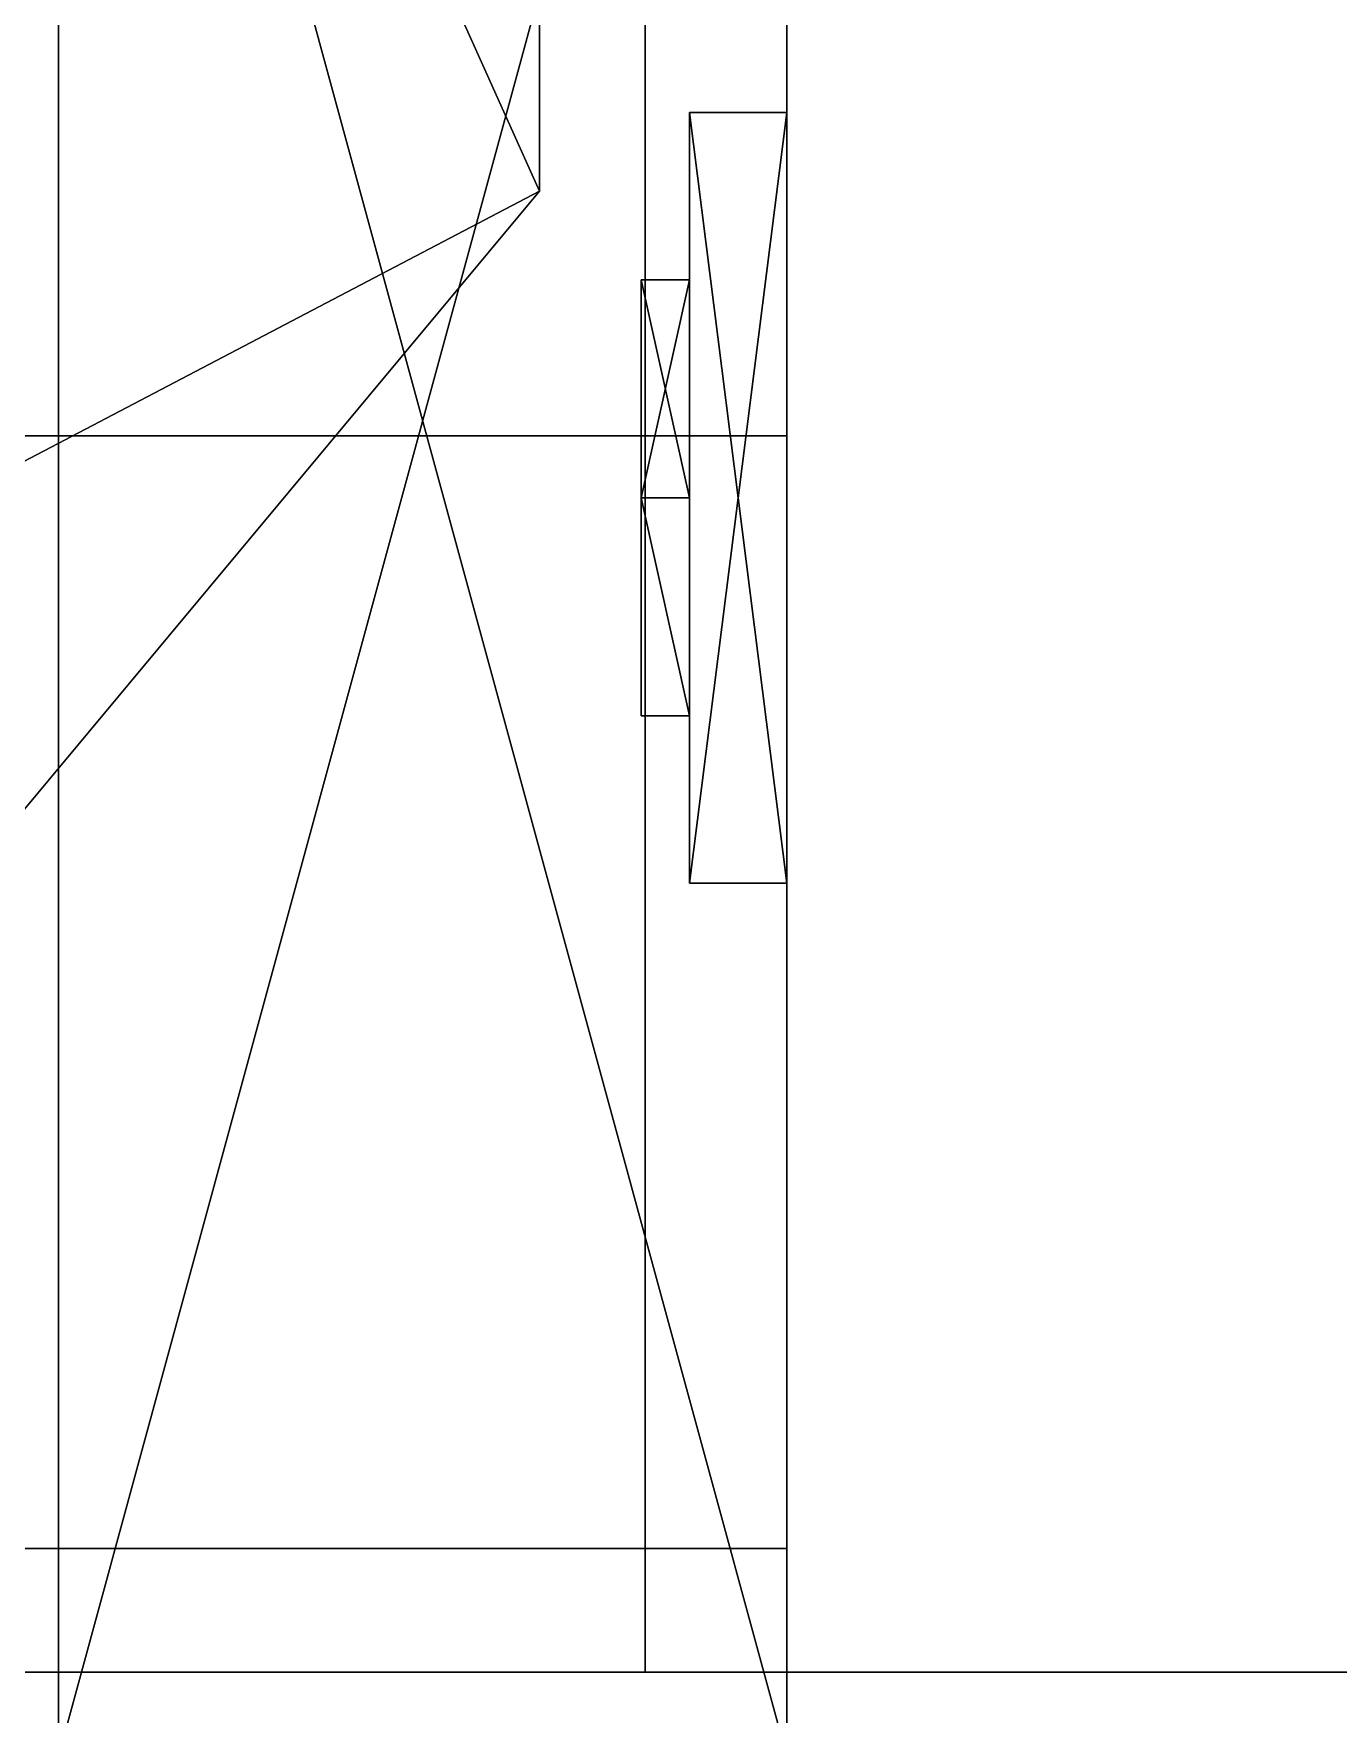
# Model space of a CAD drawing. Extents: x -469 to 3226, y 1395 to 4288.
# Drawn here: x 2058.28 to 2079.39, y 3575.34 to 3602.53 of the extents above; entities that cross this region are included whole.
import ezdxf

# ---------------------------------------------------------------- set-up
doc = ezdxf.new("R2010")
doc.units = 0
for name, color, linetype in [('LAYER0', 7, 'CONTINUOUS'), ('LAYER1', 7, 'CONTINUOUS'), ('LAYER157', 9, 'CONTINUOUS'), ('LAYER161', 7, 'CONTINUOUS'), ('LAYER168', 7, 'CONTINUOUS'), ('LAYER169', 7, 'CONTINUOUS'), ('LAYER172', 7, 'CONTINUOUS'), ('LAYER173', 9, 'CONTINUOUS'), ('LAYER288', 253, 'CONTINUOUS'), ('LAYER289', 253, 'CONTINUOUS'), ('LAYER291', 253, 'CONTINUOUS'), ('LAYER292', 253, 'CONTINUOUS'), ('LAYER294', 253, 'CONTINUOUS'), ('LAYER295', 253, 'CONTINUOUS'), ('LAYER297', 253, 'CONTINUOUS'), ('LAYER298', 253, 'CONTINUOUS'), ('LAYER300', 253, 'CONTINUOUS'), ('LAYER301', 253, 'CONTINUOUS'), ('LAYER339', 9, 'CONTINUOUS'), ('LAYER340', 9, 'CONTINUOUS')]:
    doc.layers.add(name, color=color, linetype=linetype)

msp = doc.modelspace()

# ---------------------------------------------------------------- linework, layer by layer
at = {"layer": 'LAYER0', "invisible_edges": 1}
for points in [[(3116.174, 4288.024, -5), (-468.8259, 1395.024, -5), (-468.8259, 4288.024, -5), (3116.174, 4288.024, -5)], [(-468.8259, 1395.024, -5), (3116.174, 4288.024, -5), (3116.174, 1395.024, -5), (-468.8259, 1395.024, -5)], [(3116.174, 1395.024), (-468.8259, 4288.024), (-468.8259, 1395.024), (3116.174, 1395.024)], [(-468.8259, 4288.024), (3116.174, 1395.024), (3116.174, 4288.024), (-468.8259, 4288.024)]]:
    msp.add_3dface(points, dxfattribs=at)
at = {"layer": 'LAYER157', "invisible_edges": 1}
for points in [[(2070.466, 4138.024), (2070.466, 3558.024, 2380), (2070.466, 4138.024, 2380), (2070.466, 4138.024)], [(2070.466, 3558.024, 2380), (2070.466, 4138.024), (2070.466, 3558.024), (2070.466, 3558.024, 2380)], [(2070.466, 4138.024), (2088.466, 3558.024), (2070.466, 3558.024), (2070.466, 4138.024)], [(2088.466, 3558.024), (2070.466, 4138.024), (2088.466, 4138.024), (2088.466, 3558.024)], [(2088.466, 4138.024, 2380), (2070.466, 3558.024, 2380), (2088.466, 3558.024, 2380), (2088.466, 4138.024, 2380)], [(2070.466, 3558.024, 2380), (2088.466, 4138.024, 2380), (2070.466, 4138.024, 2380), (2070.466, 3558.024, 2380)]]:
    msp.add_3dface(points, dxfattribs=at)
at = {"layer": 'LAYER161', "invisible_edges": 1}
for points in [[(1284.466, 4138.024, 2379), (2070.466, 3558.024, 2379), (2070.466, 4138.024, 2379), (1284.466, 4138.024, 2379)], [(2070.466, 3558.024, 2379), (1284.466, 4138.024, 2379), (1284.466, 3558.024, 2379), (2070.466, 3558.024, 2379)], [(1284.466, 3558.024, 2361), (2070.466, 4138.024, 2361), (2070.466, 3558.024, 2361), (1284.466, 3558.024, 2361)], [(2070.466, 4138.024, 2361), (1284.466, 3558.024, 2361), (1284.466, 4138.024, 2361), (2070.466, 4138.024, 2361)], [(2070.466, 4138.024, 2361), (2070.466, 3558.024, 2379), (2070.466, 3558.024, 2361), (2070.466, 4138.024, 2361)], [(2070.466, 3558.024, 2379), (2070.466, 4138.024, 2361), (2070.466, 4138.024, 2379), (2070.466, 3558.024, 2379)]]:
    msp.add_3dface(points, dxfattribs=at)
at = {"layer": 'LAYER168', "invisible_edges": 1}
for points in [[(1284.466, 4113.424, 2056), (2070.466, 3558.024, 2056), (2070.466, 4113.424, 2056), (1284.466, 4113.424, 2056)], [(2070.466, 3558.024, 2056), (1284.466, 4113.424, 2056), (1284.466, 3558.024, 2056), (2070.466, 3558.024, 2056)], [(1284.466, 3558.024, 2038), (2070.466, 4113.424, 2038), (2070.466, 3558.024, 2038), (1284.466, 3558.024, 2038)], [(2070.466, 4113.424, 2038), (1284.466, 3558.024, 2038), (1284.466, 4113.424, 2038), (2070.466, 4113.424, 2038)], [(2070.466, 4113.424, 2038), (2070.466, 3558.024, 2056), (2070.466, 3558.024, 2038), (2070.466, 4113.424, 2038)], [(2070.466, 3558.024, 2056), (2070.466, 4113.424, 2038), (2070.466, 4113.424, 2056), (2070.466, 3558.024, 2056)]]:
    msp.add_3dface(points, dxfattribs=at)
at = {"layer": 'LAYER169', "invisible_edges": 1}
for points in [[(1284.466, 4113.424, 916), (2070.466, 3558.024, 916), (2070.466, 4113.424, 916), (1284.466, 4113.424, 916)], [(2070.466, 3558.024, 916), (1284.466, 4113.424, 916), (1284.466, 3558.024, 916), (2070.466, 3558.024, 916)], [(1284.466, 3558.024, 898), (2070.466, 4113.424, 898), (2070.466, 3558.024, 898), (1284.466, 3558.024, 898)], [(2070.466, 4113.424, 898), (1284.466, 3558.024, 898), (1284.466, 4113.424, 898), (2070.466, 4113.424, 898)], [(2070.466, 4113.424, 898), (2070.466, 3558.024, 916), (2070.466, 3558.024, 898), (2070.466, 4113.424, 898)], [(2070.466, 3558.024, 916), (2070.466, 4113.424, 898), (2070.466, 4113.424, 916), (2070.466, 3558.024, 916)]]:
    msp.add_3dface(points, dxfattribs=at)
at = {"layer": 'LAYER172', "invisible_edges": 1}
for points in [[(2070.466, 4138.024, 80), (1284.466, 3558.024, 80), (1284.466, 4138.024, 80), (2070.466, 4138.024, 80)], [(1284.466, 3558.024, 80), (2070.466, 4138.024, 80), (2070.466, 3558.024, 80), (1284.466, 3558.024, 80)], [(2070.466, 3558.024, 98), (1284.466, 4138.024, 98), (1284.466, 3558.024, 98), (2070.466, 3558.024, 98)], [(1284.466, 4138.024, 98), (2070.466, 3558.024, 98), (2070.466, 4138.024, 98), (1284.466, 4138.024, 98)], [(2070.466, 4138.024, 80), (2070.466, 3558.024, 98), (2070.466, 3558.024, 80), (2070.466, 4138.024, 80)], [(2070.466, 3558.024, 98), (2070.466, 4138.024, 80), (2070.466, 4138.024, 98), (2070.466, 3558.024, 98)]]:
    msp.add_3dface(points, dxfattribs=at)
at = {"layer": 'LAYER173', "invisible_edges": 1}
for points in [[(2070.466, 3596.024, 80), (1284.466, 3596.024), (1284.466, 3596.024, 80), (2070.466, 3596.024, 80)], [(1284.466, 3596.024), (2070.466, 3596.024, 80), (2070.466, 3596.024), (1284.466, 3596.024)], [(2070.466, 3578.024), (1284.466, 3596.024), (2070.466, 3596.024), (2070.466, 3578.024)], [(1284.466, 3596.024), (2070.466, 3578.024), (1284.466, 3578.024), (1284.466, 3596.024)], [(1284.466, 3578.024, 80), (2070.466, 3596.024, 80), (1284.466, 3596.024, 80), (1284.466, 3578.024, 80)], [(2070.466, 3596.024, 80), (1284.466, 3578.024, 80), (2070.466, 3578.024, 80), (2070.466, 3596.024, 80)], [(2070.466, 3596.024, 80), (2070.466, 3578.024), (2070.466, 3596.024), (2070.466, 3596.024, 80)], [(2070.466, 3578.024), (2070.466, 3596.024, 80), (2070.466, 3578.024, 80), (2070.466, 3578.024)], [(2070.466, 3578.024), (1284.466, 3578.024, 80), (1284.466, 3578.024), (2070.466, 3578.024)], [(1284.466, 3578.024, 80), (2070.466, 3578.024), (2070.466, 3578.024, 80), (1284.466, 3578.024, 80)]]:
    msp.add_3dface(points, dxfattribs=at)
at = {"layer": 'LAYER288'}
for points in [[(2066.466, 3647.982, 191.8), (2045.541, 3646.518, 191.8), (2045.541, 3589.013, 191.8), (2066.466, 3647.982, 191.8)], [(2066.466, 3647.982, 191.8), (2045.541, 3589.013, 191.8), (2066.466, 3599.984, 191.8), (2066.466, 3647.982, 191.8)], [(2045.541, 3646.518, 174.2), (2066.466, 3647.982, 174.2), (2066.466, 3599.984, 174.2), (2045.541, 3646.518, 174.2)], [(2066.466, 3647.982, 174.2), (2066.466, 3647.982, 191.8), (2066.466, 3599.984, 191.8), (2066.466, 3647.982, 174.2)], [(2066.466, 3647.982, 174.2), (2066.466, 3599.984, 191.8), (2066.466, 3599.984, 174.2), (2066.466, 3647.982, 174.2)], [(2045.541, 3646.518, 174.2), (2066.466, 3599.984, 174.2), (2045.541, 3589.013, 174.2), (2045.541, 3646.518, 174.2)], [(2045.541, 3589.013, 191.8), (2057.324, 3589.013, 191.8), (2066.466, 3599.984, 191.8), (2045.541, 3589.013, 191.8)], [(2045.541, 3589.013, 174.2), (2066.466, 3599.984, 174.2), (2057.324, 3589.013, 174.2), (2045.541, 3589.013, 174.2)], [(2057.324, 3589.013, 174.2), (2066.466, 3599.984, 174.2), (2066.466, 3599.984, 191.8), (2057.324, 3589.013, 174.2)], [(2057.324, 3589.013, 174.2), (2066.466, 3599.984, 191.8), (2057.324, 3589.013, 191.8), (2057.324, 3589.013, 174.2)]]:
    msp.add_3dface(points, dxfattribs=at)
at = {"layer": 'LAYER289'}
for points in [[(2070.466, 3574.66, 177), (2058.686, 3574.66, 177), (2070.466, 3617.881, 177), (2070.466, 3574.66, 177)], [(2070.466, 3617.881, 177), (2058.686, 3574.66, 177), (2058.686, 3617.881, 177), (2070.466, 3617.881, 177)], [(2070.466, 3617.881, 189), (2058.686, 3617.881, 189), (2070.466, 3574.66, 189), (2070.466, 3617.881, 189)], [(2070.466, 3574.66, 189), (2058.686, 3617.881, 189), (2058.686, 3574.66, 189), (2070.466, 3574.66, 189)], [(2058.686, 3574.66, 177), (2058.686, 3574.66, 189), (2058.686, 3617.881, 177), (2058.686, 3574.66, 177)], [(2058.686, 3617.881, 177), (2058.686, 3574.66, 189), (2058.686, 3617.881, 189), (2058.686, 3617.881, 177)], [(2068.895, 3588.79, 206), (2070.466, 3588.79, 206), (2070.466, 3601.258, 206), (2068.895, 3588.79, 206)], [(2068.895, 3588.79, 206), (2070.466, 3601.258, 206), (2068.895, 3601.258, 206), (2068.895, 3588.79, 206)], [(2068.895, 3601.258, 206), (2070.466, 3601.258, 206), (2070.466, 3601.258, 160), (2068.895, 3601.258, 206)], [(2068.895, 3601.258, 206), (2070.466, 3601.258, 160), (2068.895, 3601.258, 160), (2068.895, 3601.258, 206)], [(2068.895, 3601.258, 160), (2070.466, 3601.258, 160), (2070.466, 3588.79, 160), (2068.895, 3601.258, 160)], [(2068.895, 3601.258, 160), (2070.466, 3588.79, 160), (2068.895, 3588.79, 160), (2068.895, 3601.258, 160)], [(2068.895, 3588.79, 160), (2068.895, 3588.79, 206), (2068.895, 3601.258, 206), (2068.895, 3588.79, 160)], [(2068.895, 3588.79, 160), (2068.895, 3601.258, 206), (2068.895, 3601.258, 160), (2068.895, 3588.79, 160)], [(2068.11, 3595.024, 194.7574), (2068.11, 3598.55, 199), (2068.895, 3595.024, 194.7574), (2068.11, 3595.024, 194.7574)], [(2068.895, 3595.024, 194.7574), (2068.11, 3598.55, 199), (2068.895, 3598.55, 199), (2068.895, 3595.024, 194.7574)], [(2068.11, 3598.55, 199), (2068.11, 3595.024, 203.2426), (2068.895, 3598.55, 199), (2068.11, 3598.55, 199)], [(2068.895, 3598.55, 199), (2068.11, 3595.024, 203.2426), (2068.895, 3595.024, 203.2426), (2068.895, 3598.55, 199)], [(2068.11, 3595.024, 203.2426), (2068.11, 3598.55, 199), (2068.11, 3591.498, 199), (2068.11, 3595.024, 203.2426)], [(2068.11, 3591.498, 199), (2068.11, 3598.55, 199), (2068.11, 3595.024, 194.7574), (2068.11, 3591.498, 199)], [(2068.11, 3595.024, 162.7574), (2068.11, 3598.55, 167), (2068.895, 3595.024, 162.7574), (2068.11, 3595.024, 162.7574)], [(2068.895, 3595.024, 162.7574), (2068.11, 3598.55, 167), (2068.895, 3598.55, 167), (2068.895, 3595.024, 162.7574)], [(2068.11, 3598.55, 167), (2068.11, 3595.024, 171.2426), (2068.895, 3598.55, 167), (2068.11, 3598.55, 167)], [(2068.895, 3598.55, 167), (2068.11, 3595.024, 171.2426), (2068.895, 3595.024, 171.2426), (2068.895, 3598.55, 167)], [(2068.11, 3595.024, 171.2426), (2068.11, 3598.55, 167), (2068.11, 3591.498, 167), (2068.11, 3595.024, 171.2426)], [(2068.11, 3591.498, 167), (2068.11, 3598.55, 167), (2068.11, 3595.024, 162.7574), (2068.11, 3591.498, 167)], [(2068.895, 3595.024, 203.2426), (2068.895, 3598.55, 199), (2068.895, 3595.024, 194.7574), (2068.895, 3595.024, 203.2426)], [(2068.895, 3595.024, 171.2426), (2068.895, 3598.55, 167), (2068.895, 3595.024, 162.7574), (2068.895, 3595.024, 171.2426)], [(2068.11, 3591.498, 199), (2068.11, 3595.024, 194.7574), (2068.895, 3591.498, 199), (2068.11, 3591.498, 199)], [(2068.895, 3591.498, 199), (2068.11, 3595.024, 194.7574), (2068.895, 3595.024, 194.7574), (2068.895, 3591.498, 199)], [(2068.895, 3595.024, 203.2426), (2068.11, 3595.024, 203.2426), (2068.895, 3591.498, 199), (2068.895, 3595.024, 203.2426)], [(2068.895, 3591.498, 199), (2068.11, 3595.024, 203.2426), (2068.11, 3591.498, 199), (2068.895, 3591.498, 199)], [(2068.11, 3591.498, 167), (2068.11, 3595.024, 162.7574), (2068.895, 3591.498, 167), (2068.11, 3591.498, 167)], [(2068.895, 3591.498, 167), (2068.11, 3595.024, 162.7574), (2068.895, 3595.024, 162.7574), (2068.895, 3591.498, 167)], [(2068.895, 3595.024, 171.2426), (2068.11, 3595.024, 171.2426), (2068.895, 3591.498, 167), (2068.895, 3595.024, 171.2426)], [(2068.895, 3591.498, 167), (2068.11, 3595.024, 171.2426), (2068.11, 3591.498, 167), (2068.895, 3591.498, 167)], [(2068.895, 3595.024, 203.2426), (2068.895, 3595.024, 194.7574), (2068.895, 3591.498, 199), (2068.895, 3595.024, 203.2426)], [(2068.895, 3595.024, 171.2426), (2068.895, 3595.024, 162.7574), (2068.895, 3591.498, 167), (2068.895, 3595.024, 171.2426)], [(2070.466, 3588.79, 160), (2070.466, 3588.79, 206), (2068.895, 3588.79, 206), (2070.466, 3588.79, 160)], [(2070.466, 3588.79, 160), (2068.895, 3588.79, 206), (2068.895, 3588.79, 160), (2070.466, 3588.79, 160)]]:
    msp.add_3dface(points, dxfattribs=at)
at = {"layer": 'LAYER291'}
for points in [[(2066.466, 3647.982, 715.3), (2045.541, 3646.518, 715.3), (2045.541, 3589.013, 715.3), (2066.466, 3647.982, 715.3)], [(2066.466, 3647.982, 715.3), (2045.541, 3589.013, 715.3), (2066.466, 3599.984, 715.3), (2066.466, 3647.982, 715.3)], [(2045.541, 3646.518, 697.7), (2066.466, 3647.982, 697.7), (2066.466, 3599.984, 697.7), (2045.541, 3646.518, 697.7)], [(2066.466, 3647.982, 697.7), (2066.466, 3647.982, 715.3), (2066.466, 3599.984, 715.3), (2066.466, 3647.982, 697.7)], [(2066.466, 3647.982, 697.7), (2066.466, 3599.984, 715.3), (2066.466, 3599.984, 697.7), (2066.466, 3647.982, 697.7)], [(2045.541, 3646.518, 697.7), (2066.466, 3599.984, 697.7), (2045.541, 3589.013, 697.7), (2045.541, 3646.518, 697.7)], [(2045.541, 3589.013, 715.3), (2057.324, 3589.013, 715.3), (2066.466, 3599.984, 715.3), (2045.541, 3589.013, 715.3)], [(2045.541, 3589.013, 697.7), (2066.466, 3599.984, 697.7), (2057.324, 3589.013, 697.7), (2045.541, 3589.013, 697.7)], [(2057.324, 3589.013, 697.7), (2066.466, 3599.984, 697.7), (2066.466, 3599.984, 715.3), (2057.324, 3589.013, 697.7)], [(2057.324, 3589.013, 697.7), (2066.466, 3599.984, 715.3), (2057.324, 3589.013, 715.3), (2057.324, 3589.013, 697.7)]]:
    msp.add_3dface(points, dxfattribs=at)
at = {"layer": 'LAYER292'}
for points in [[(2070.466, 3574.66, 700.5), (2058.686, 3574.66, 700.5), (2070.466, 3617.881, 700.5), (2070.466, 3574.66, 700.5)], [(2070.466, 3617.881, 700.5), (2058.686, 3574.66, 700.5), (2058.686, 3617.881, 700.5), (2070.466, 3617.881, 700.5)], [(2070.466, 3617.881, 712.5), (2058.686, 3617.881, 712.5), (2070.466, 3574.66, 712.5), (2070.466, 3617.881, 712.5)], [(2070.466, 3574.66, 712.5), (2058.686, 3617.881, 712.5), (2058.686, 3574.66, 712.5), (2070.466, 3574.66, 712.5)], [(2058.686, 3574.66, 700.5), (2058.686, 3574.66, 712.5), (2058.686, 3617.881, 700.5), (2058.686, 3574.66, 700.5)], [(2058.686, 3617.881, 700.5), (2058.686, 3574.66, 712.5), (2058.686, 3617.881, 712.5), (2058.686, 3617.881, 700.5)], [(2068.895, 3588.79, 729.5), (2070.466, 3588.79, 729.5), (2070.466, 3601.258, 729.5), (2068.895, 3588.79, 729.5)], [(2068.895, 3588.79, 729.5), (2070.466, 3601.258, 729.5), (2068.895, 3601.258, 729.5), (2068.895, 3588.79, 729.5)], [(2068.895, 3601.258, 729.5), (2070.466, 3601.258, 729.5), (2070.466, 3601.258, 683.5), (2068.895, 3601.258, 729.5)], [(2068.895, 3601.258, 729.5), (2070.466, 3601.258, 683.5), (2068.895, 3601.258, 683.5), (2068.895, 3601.258, 729.5)], [(2068.895, 3601.258, 683.5), (2070.466, 3601.258, 683.5), (2070.466, 3588.79, 683.5), (2068.895, 3601.258, 683.5)], [(2068.895, 3601.258, 683.5), (2070.466, 3588.79, 683.5), (2068.895, 3588.79, 683.5), (2068.895, 3601.258, 683.5)], [(2068.895, 3588.79, 683.5), (2068.895, 3588.79, 729.5), (2068.895, 3601.258, 729.5), (2068.895, 3588.79, 683.5)], [(2068.895, 3588.79, 683.5), (2068.895, 3601.258, 729.5), (2068.895, 3601.258, 683.5), (2068.895, 3588.79, 683.5)], [(2068.11, 3595.024, 718.2574), (2068.11, 3598.55, 722.5), (2068.895, 3595.024, 718.2574), (2068.11, 3595.024, 718.2574)], [(2068.895, 3595.024, 718.2574), (2068.11, 3598.55, 722.5), (2068.895, 3598.55, 722.5), (2068.895, 3595.024, 718.2574)], [(2068.11, 3598.55, 722.5), (2068.11, 3595.024, 726.7426), (2068.895, 3598.55, 722.5), (2068.11, 3598.55, 722.5)], [(2068.895, 3598.55, 722.5), (2068.11, 3595.024, 726.7426), (2068.895, 3595.024, 726.7426), (2068.895, 3598.55, 722.5)], [(2068.11, 3595.024, 726.7426), (2068.11, 3598.55, 722.5), (2068.11, 3591.498, 722.5), (2068.11, 3595.024, 726.7426)], [(2068.11, 3591.498, 722.5), (2068.11, 3598.55, 722.5), (2068.11, 3595.024, 718.2574), (2068.11, 3591.498, 722.5)], [(2068.11, 3595.024, 686.2574), (2068.11, 3598.55, 690.5), (2068.895, 3595.024, 686.2574), (2068.11, 3595.024, 686.2574)], [(2068.895, 3595.024, 686.2574), (2068.11, 3598.55, 690.5), (2068.895, 3598.55, 690.5), (2068.895, 3595.024, 686.2574)], [(2068.11, 3598.55, 690.5), (2068.11, 3595.024, 694.7426), (2068.895, 3598.55, 690.5), (2068.11, 3598.55, 690.5)], [(2068.895, 3598.55, 690.5), (2068.11, 3595.024, 694.7426), (2068.895, 3595.024, 694.7426), (2068.895, 3598.55, 690.5)], [(2068.11, 3595.024, 694.7426), (2068.11, 3598.55, 690.5), (2068.11, 3591.498, 690.5), (2068.11, 3595.024, 694.7426)], [(2068.11, 3591.498, 690.5), (2068.11, 3598.55, 690.5), (2068.11, 3595.024, 686.2574), (2068.11, 3591.498, 690.5)], [(2068.895, 3595.024, 726.7426), (2068.895, 3598.55, 722.5), (2068.895, 3595.024, 718.2574), (2068.895, 3595.024, 726.7426)], [(2068.895, 3595.024, 694.7426), (2068.895, 3598.55, 690.5), (2068.895, 3595.024, 686.2574), (2068.895, 3595.024, 694.7426)], [(2068.11, 3591.498, 722.5), (2068.11, 3595.024, 718.2574), (2068.895, 3591.498, 722.5), (2068.11, 3591.498, 722.5)], [(2068.895, 3591.498, 722.5), (2068.11, 3595.024, 718.2574), (2068.895, 3595.024, 718.2574), (2068.895, 3591.498, 722.5)], [(2068.895, 3595.024, 726.7426), (2068.11, 3595.024, 726.7426), (2068.895, 3591.498, 722.5), (2068.895, 3595.024, 726.7426)], [(2068.895, 3591.498, 722.5), (2068.11, 3595.024, 726.7426), (2068.11, 3591.498, 722.5), (2068.895, 3591.498, 722.5)], [(2068.11, 3591.498, 690.5), (2068.11, 3595.024, 686.2574), (2068.895, 3591.498, 690.5), (2068.11, 3591.498, 690.5)], [(2068.895, 3591.498, 690.5), (2068.11, 3595.024, 686.2574), (2068.895, 3595.024, 686.2574), (2068.895, 3591.498, 690.5)], [(2068.895, 3595.024, 694.7426), (2068.11, 3595.024, 694.7426), (2068.895, 3591.498, 690.5), (2068.895, 3595.024, 694.7426)], [(2068.895, 3591.498, 690.5), (2068.11, 3595.024, 694.7426), (2068.11, 3591.498, 690.5), (2068.895, 3591.498, 690.5)], [(2068.895, 3595.024, 726.7426), (2068.895, 3595.024, 718.2574), (2068.895, 3591.498, 722.5), (2068.895, 3595.024, 726.7426)], [(2068.895, 3595.024, 694.7426), (2068.895, 3595.024, 686.2574), (2068.895, 3591.498, 690.5), (2068.895, 3595.024, 694.7426)], [(2070.466, 3588.79, 683.5), (2070.466, 3588.79, 729.5), (2068.895, 3588.79, 729.5), (2070.466, 3588.79, 683.5)], [(2070.466, 3588.79, 683.5), (2068.895, 3588.79, 729.5), (2068.895, 3588.79, 683.5), (2070.466, 3588.79, 683.5)]]:
    msp.add_3dface(points, dxfattribs=at)
at = {"layer": 'LAYER294'}
for points in [[(2066.466, 3647.982, 1238.8), (2045.541, 3646.518, 1238.8), (2045.541, 3589.013, 1238.8), (2066.466, 3647.982, 1238.8)], [(2066.466, 3647.982, 1238.8), (2045.541, 3589.013, 1238.8), (2066.466, 3599.984, 1238.8), (2066.466, 3647.982, 1238.8)], [(2045.541, 3646.518, 1221.2), (2066.466, 3647.982, 1221.2), (2066.466, 3599.984, 1221.2), (2045.541, 3646.518, 1221.2)], [(2066.466, 3647.982, 1221.2), (2066.466, 3647.982, 1238.8), (2066.466, 3599.984, 1238.8), (2066.466, 3647.982, 1221.2)], [(2066.466, 3647.982, 1221.2), (2066.466, 3599.984, 1238.8), (2066.466, 3599.984, 1221.2), (2066.466, 3647.982, 1221.2)], [(2045.541, 3646.518, 1221.2), (2066.466, 3599.984, 1221.2), (2045.541, 3589.013, 1221.2), (2045.541, 3646.518, 1221.2)], [(2045.541, 3589.013, 1238.8), (2057.324, 3589.013, 1238.8), (2066.466, 3599.984, 1238.8), (2045.541, 3589.013, 1238.8)], [(2045.541, 3589.013, 1221.2), (2066.466, 3599.984, 1221.2), (2057.324, 3589.013, 1221.2), (2045.541, 3589.013, 1221.2)], [(2057.324, 3589.013, 1221.2), (2066.466, 3599.984, 1221.2), (2066.466, 3599.984, 1238.8), (2057.324, 3589.013, 1221.2)], [(2057.324, 3589.013, 1221.2), (2066.466, 3599.984, 1238.8), (2057.324, 3589.013, 1238.8), (2057.324, 3589.013, 1221.2)]]:
    msp.add_3dface(points, dxfattribs=at)
at = {"layer": 'LAYER295'}
for points in [[(2070.466, 3574.66, 1224), (2058.686, 3574.66, 1224), (2070.466, 3617.881, 1224), (2070.466, 3574.66, 1224)], [(2070.466, 3617.881, 1224), (2058.686, 3574.66, 1224), (2058.686, 3617.881, 1224), (2070.466, 3617.881, 1224)], [(2070.466, 3617.881, 1236), (2058.686, 3617.881, 1236), (2070.466, 3574.66, 1236), (2070.466, 3617.881, 1236)], [(2070.466, 3574.66, 1236), (2058.686, 3617.881, 1236), (2058.686, 3574.66, 1236), (2070.466, 3574.66, 1236)], [(2058.686, 3574.66, 1224), (2058.686, 3574.66, 1236), (2058.686, 3617.881, 1224), (2058.686, 3574.66, 1224)], [(2058.686, 3617.881, 1224), (2058.686, 3574.66, 1236), (2058.686, 3617.881, 1236), (2058.686, 3617.881, 1224)], [(2068.895, 3588.79, 1253), (2070.466, 3588.79, 1253), (2070.466, 3601.258, 1253), (2068.895, 3588.79, 1253)], [(2068.895, 3588.79, 1253), (2070.466, 3601.258, 1253), (2068.895, 3601.258, 1253), (2068.895, 3588.79, 1253)], [(2068.895, 3601.258, 1253), (2070.466, 3601.258, 1253), (2070.466, 3601.258, 1207), (2068.895, 3601.258, 1253)], [(2068.895, 3601.258, 1253), (2070.466, 3601.258, 1207), (2068.895, 3601.258, 1207), (2068.895, 3601.258, 1253)], [(2068.895, 3601.258, 1207), (2070.466, 3601.258, 1207), (2070.466, 3588.79, 1207), (2068.895, 3601.258, 1207)], [(2068.895, 3601.258, 1207), (2070.466, 3588.79, 1207), (2068.895, 3588.79, 1207), (2068.895, 3601.258, 1207)], [(2068.895, 3588.79, 1207), (2068.895, 3588.79, 1253), (2068.895, 3601.258, 1253), (2068.895, 3588.79, 1207)], [(2068.895, 3588.79, 1207), (2068.895, 3601.258, 1253), (2068.895, 3601.258, 1207), (2068.895, 3588.79, 1207)], [(2068.11, 3595.024, 1241.757), (2068.11, 3598.55, 1246), (2068.895, 3595.024, 1241.757), (2068.11, 3595.024, 1241.757)], [(2068.895, 3595.024, 1241.757), (2068.11, 3598.55, 1246), (2068.895, 3598.55, 1246), (2068.895, 3595.024, 1241.757)], [(2068.11, 3598.55, 1246), (2068.11, 3595.024, 1250.243), (2068.895, 3598.55, 1246), (2068.11, 3598.55, 1246)], [(2068.895, 3598.55, 1246), (2068.11, 3595.024, 1250.243), (2068.895, 3595.024, 1250.243), (2068.895, 3598.55, 1246)], [(2068.11, 3595.024, 1250.243), (2068.11, 3598.55, 1246), (2068.11, 3591.498, 1246), (2068.11, 3595.024, 1250.243)], [(2068.11, 3591.498, 1246), (2068.11, 3598.55, 1246), (2068.11, 3595.024, 1241.757), (2068.11, 3591.498, 1246)], [(2068.11, 3595.024, 1209.757), (2068.11, 3598.55, 1214), (2068.895, 3595.024, 1209.757), (2068.11, 3595.024, 1209.757)], [(2068.895, 3595.024, 1209.757), (2068.11, 3598.55, 1214), (2068.895, 3598.55, 1214), (2068.895, 3595.024, 1209.757)], [(2068.11, 3598.55, 1214), (2068.11, 3595.024, 1218.243), (2068.895, 3598.55, 1214), (2068.11, 3598.55, 1214)], [(2068.895, 3598.55, 1214), (2068.11, 3595.024, 1218.243), (2068.895, 3595.024, 1218.243), (2068.895, 3598.55, 1214)], [(2068.11, 3595.024, 1218.243), (2068.11, 3598.55, 1214), (2068.11, 3591.498, 1214), (2068.11, 3595.024, 1218.243)], [(2068.11, 3591.498, 1214), (2068.11, 3598.55, 1214), (2068.11, 3595.024, 1209.757), (2068.11, 3591.498, 1214)], [(2068.895, 3595.024, 1250.243), (2068.895, 3598.55, 1246), (2068.895, 3595.024, 1241.757), (2068.895, 3595.024, 1250.243)], [(2068.895, 3595.024, 1218.243), (2068.895, 3598.55, 1214), (2068.895, 3595.024, 1209.757), (2068.895, 3595.024, 1218.243)], [(2068.11, 3591.498, 1246), (2068.11, 3595.024, 1241.757), (2068.895, 3591.498, 1246), (2068.11, 3591.498, 1246)], [(2068.895, 3591.498, 1246), (2068.11, 3595.024, 1241.757), (2068.895, 3595.024, 1241.757), (2068.895, 3591.498, 1246)], [(2068.895, 3595.024, 1250.243), (2068.11, 3595.024, 1250.243), (2068.895, 3591.498, 1246), (2068.895, 3595.024, 1250.243)], [(2068.895, 3591.498, 1246), (2068.11, 3595.024, 1250.243), (2068.11, 3591.498, 1246), (2068.895, 3591.498, 1246)], [(2068.11, 3591.498, 1214), (2068.11, 3595.024, 1209.757), (2068.895, 3591.498, 1214), (2068.11, 3591.498, 1214)], [(2068.895, 3591.498, 1214), (2068.11, 3595.024, 1209.757), (2068.895, 3595.024, 1209.757), (2068.895, 3591.498, 1214)], [(2068.895, 3595.024, 1218.243), (2068.11, 3595.024, 1218.243), (2068.895, 3591.498, 1214), (2068.895, 3595.024, 1218.243)], [(2068.895, 3591.498, 1214), (2068.11, 3595.024, 1218.243), (2068.11, 3591.498, 1214), (2068.895, 3591.498, 1214)], [(2068.895, 3595.024, 1250.243), (2068.895, 3595.024, 1241.757), (2068.895, 3591.498, 1246), (2068.895, 3595.024, 1250.243)], [(2068.895, 3595.024, 1218.243), (2068.895, 3595.024, 1209.757), (2068.895, 3591.498, 1214), (2068.895, 3595.024, 1218.243)], [(2070.466, 3588.79, 1207), (2070.466, 3588.79, 1253), (2068.895, 3588.79, 1253), (2070.466, 3588.79, 1207)], [(2070.466, 3588.79, 1207), (2068.895, 3588.79, 1253), (2068.895, 3588.79, 1207), (2070.466, 3588.79, 1207)]]:
    msp.add_3dface(points, dxfattribs=at)
at = {"layer": 'LAYER297'}
for points in [[(2066.466, 3647.982, 1762.3), (2045.541, 3646.518, 1762.3), (2045.541, 3589.013, 1762.3), (2066.466, 3647.982, 1762.3)], [(2066.466, 3647.982, 1762.3), (2045.541, 3589.013, 1762.3), (2066.466, 3599.984, 1762.3), (2066.466, 3647.982, 1762.3)], [(2045.541, 3646.518, 1744.7), (2066.466, 3647.982, 1744.7), (2066.466, 3599.984, 1744.7), (2045.541, 3646.518, 1744.7)], [(2066.466, 3647.982, 1744.7), (2066.466, 3647.982, 1762.3), (2066.466, 3599.984, 1762.3), (2066.466, 3647.982, 1744.7)], [(2066.466, 3647.982, 1744.7), (2066.466, 3599.984, 1762.3), (2066.466, 3599.984, 1744.7), (2066.466, 3647.982, 1744.7)], [(2045.541, 3646.518, 1744.7), (2066.466, 3599.984, 1744.7), (2045.541, 3589.013, 1744.7), (2045.541, 3646.518, 1744.7)], [(2045.541, 3589.013, 1762.3), (2057.324, 3589.013, 1762.3), (2066.466, 3599.984, 1762.3), (2045.541, 3589.013, 1762.3)], [(2045.541, 3589.013, 1744.7), (2066.466, 3599.984, 1744.7), (2057.324, 3589.013, 1744.7), (2045.541, 3589.013, 1744.7)], [(2057.324, 3589.013, 1744.7), (2066.466, 3599.984, 1744.7), (2066.466, 3599.984, 1762.3), (2057.324, 3589.013, 1744.7)], [(2057.324, 3589.013, 1744.7), (2066.466, 3599.984, 1762.3), (2057.324, 3589.013, 1762.3), (2057.324, 3589.013, 1744.7)]]:
    msp.add_3dface(points, dxfattribs=at)
at = {"layer": 'LAYER298'}
for points in [[(2070.466, 3574.66, 1747.5), (2058.686, 3574.66, 1747.5), (2070.466, 3617.881, 1747.5), (2070.466, 3574.66, 1747.5)], [(2070.466, 3617.881, 1747.5), (2058.686, 3574.66, 1747.5), (2058.686, 3617.881, 1747.5), (2070.466, 3617.881, 1747.5)], [(2070.466, 3617.881, 1759.5), (2058.686, 3617.881, 1759.5), (2070.466, 3574.66, 1759.5), (2070.466, 3617.881, 1759.5)], [(2070.466, 3574.66, 1759.5), (2058.686, 3617.881, 1759.5), (2058.686, 3574.66, 1759.5), (2070.466, 3574.66, 1759.5)], [(2058.686, 3574.66, 1747.5), (2058.686, 3574.66, 1759.5), (2058.686, 3617.881, 1747.5), (2058.686, 3574.66, 1747.5)], [(2058.686, 3617.881, 1747.5), (2058.686, 3574.66, 1759.5), (2058.686, 3617.881, 1759.5), (2058.686, 3617.881, 1747.5)], [(2068.895, 3588.79, 1776.5), (2070.466, 3588.79, 1776.5), (2070.466, 3601.258, 1776.5), (2068.895, 3588.79, 1776.5)], [(2068.895, 3588.79, 1776.5), (2070.466, 3601.258, 1776.5), (2068.895, 3601.258, 1776.5), (2068.895, 3588.79, 1776.5)], [(2068.895, 3601.258, 1776.5), (2070.466, 3601.258, 1776.5), (2070.466, 3601.258, 1730.5), (2068.895, 3601.258, 1776.5)], [(2068.895, 3601.258, 1776.5), (2070.466, 3601.258, 1730.5), (2068.895, 3601.258, 1730.5), (2068.895, 3601.258, 1776.5)], [(2068.895, 3601.258, 1730.5), (2070.466, 3601.258, 1730.5), (2070.466, 3588.79, 1730.5), (2068.895, 3601.258, 1730.5)], [(2068.895, 3601.258, 1730.5), (2070.466, 3588.79, 1730.5), (2068.895, 3588.79, 1730.5), (2068.895, 3601.258, 1730.5)], [(2068.895, 3588.79, 1730.5), (2068.895, 3588.79, 1776.5), (2068.895, 3601.258, 1776.5), (2068.895, 3588.79, 1730.5)], [(2068.895, 3588.79, 1730.5), (2068.895, 3601.258, 1776.5), (2068.895, 3601.258, 1730.5), (2068.895, 3588.79, 1730.5)], [(2068.11, 3595.024, 1765.257), (2068.11, 3598.55, 1769.5), (2068.895, 3595.024, 1765.257), (2068.11, 3595.024, 1765.257)], [(2068.895, 3595.024, 1765.257), (2068.11, 3598.55, 1769.5), (2068.895, 3598.55, 1769.5), (2068.895, 3595.024, 1765.257)], [(2068.11, 3598.55, 1769.5), (2068.11, 3595.024, 1773.743), (2068.895, 3598.55, 1769.5), (2068.11, 3598.55, 1769.5)], [(2068.895, 3598.55, 1769.5), (2068.11, 3595.024, 1773.743), (2068.895, 3595.024, 1773.743), (2068.895, 3598.55, 1769.5)], [(2068.11, 3595.024, 1773.743), (2068.11, 3598.55, 1769.5), (2068.11, 3591.498, 1769.5), (2068.11, 3595.024, 1773.743)], [(2068.11, 3591.498, 1769.5), (2068.11, 3598.55, 1769.5), (2068.11, 3595.024, 1765.257), (2068.11, 3591.498, 1769.5)], [(2068.11, 3595.024, 1733.257), (2068.11, 3598.55, 1737.5), (2068.895, 3595.024, 1733.257), (2068.11, 3595.024, 1733.257)], [(2068.895, 3595.024, 1733.257), (2068.11, 3598.55, 1737.5), (2068.895, 3598.55, 1737.5), (2068.895, 3595.024, 1733.257)], [(2068.11, 3598.55, 1737.5), (2068.11, 3595.024, 1741.743), (2068.895, 3598.55, 1737.5), (2068.11, 3598.55, 1737.5)], [(2068.895, 3598.55, 1737.5), (2068.11, 3595.024, 1741.743), (2068.895, 3595.024, 1741.743), (2068.895, 3598.55, 1737.5)], [(2068.11, 3595.024, 1741.743), (2068.11, 3598.55, 1737.5), (2068.11, 3591.498, 1737.5), (2068.11, 3595.024, 1741.743)], [(2068.11, 3591.498, 1737.5), (2068.11, 3598.55, 1737.5), (2068.11, 3595.024, 1733.257), (2068.11, 3591.498, 1737.5)], [(2068.895, 3595.024, 1773.743), (2068.895, 3598.55, 1769.5), (2068.895, 3595.024, 1765.257), (2068.895, 3595.024, 1773.743)], [(2068.895, 3595.024, 1741.743), (2068.895, 3598.55, 1737.5), (2068.895, 3595.024, 1733.257), (2068.895, 3595.024, 1741.743)], [(2068.11, 3591.498, 1769.5), (2068.11, 3595.024, 1765.257), (2068.895, 3591.498, 1769.5), (2068.11, 3591.498, 1769.5)], [(2068.895, 3591.498, 1769.5), (2068.11, 3595.024, 1765.257), (2068.895, 3595.024, 1765.257), (2068.895, 3591.498, 1769.5)], [(2068.895, 3595.024, 1773.743), (2068.11, 3595.024, 1773.743), (2068.895, 3591.498, 1769.5), (2068.895, 3595.024, 1773.743)], [(2068.895, 3591.498, 1769.5), (2068.11, 3595.024, 1773.743), (2068.11, 3591.498, 1769.5), (2068.895, 3591.498, 1769.5)], [(2068.11, 3591.498, 1737.5), (2068.11, 3595.024, 1733.257), (2068.895, 3591.498, 1737.5), (2068.11, 3591.498, 1737.5)], [(2068.895, 3591.498, 1737.5), (2068.11, 3595.024, 1733.257), (2068.895, 3595.024, 1733.257), (2068.895, 3591.498, 1737.5)], [(2068.895, 3595.024, 1741.743), (2068.11, 3595.024, 1741.743), (2068.895, 3591.498, 1737.5), (2068.895, 3595.024, 1741.743)], [(2068.895, 3591.498, 1737.5), (2068.11, 3595.024, 1741.743), (2068.11, 3591.498, 1737.5), (2068.895, 3591.498, 1737.5)], [(2068.895, 3595.024, 1773.743), (2068.895, 3595.024, 1765.257), (2068.895, 3591.498, 1769.5), (2068.895, 3595.024, 1773.743)], [(2068.895, 3595.024, 1741.743), (2068.895, 3595.024, 1733.257), (2068.895, 3591.498, 1737.5), (2068.895, 3595.024, 1741.743)], [(2070.466, 3588.79, 1730.5), (2070.466, 3588.79, 1776.5), (2068.895, 3588.79, 1776.5), (2070.466, 3588.79, 1730.5)], [(2070.466, 3588.79, 1730.5), (2068.895, 3588.79, 1776.5), (2068.895, 3588.79, 1730.5), (2070.466, 3588.79, 1730.5)]]:
    msp.add_3dface(points, dxfattribs=at)
at = {"layer": 'LAYER300'}
for points in [[(2066.466, 3647.982, 2285.8), (2045.541, 3646.518, 2285.8), (2045.541, 3589.013, 2285.8), (2066.466, 3647.982, 2285.8)], [(2066.466, 3647.982, 2285.8), (2045.541, 3589.013, 2285.8), (2066.466, 3599.984, 2285.8), (2066.466, 3647.982, 2285.8)], [(2045.541, 3646.518, 2268.2), (2066.466, 3647.982, 2268.2), (2066.466, 3599.984, 2268.2), (2045.541, 3646.518, 2268.2)], [(2066.466, 3647.982, 2268.2), (2066.466, 3647.982, 2285.8), (2066.466, 3599.984, 2285.8), (2066.466, 3647.982, 2268.2)], [(2066.466, 3647.982, 2268.2), (2066.466, 3599.984, 2285.8), (2066.466, 3599.984, 2268.2), (2066.466, 3647.982, 2268.2)], [(2045.541, 3646.518, 2268.2), (2066.466, 3599.984, 2268.2), (2045.541, 3589.013, 2268.2), (2045.541, 3646.518, 2268.2)], [(2045.541, 3589.013, 2285.8), (2057.324, 3589.013, 2285.8), (2066.466, 3599.984, 2285.8), (2045.541, 3589.013, 2285.8)], [(2045.541, 3589.013, 2268.2), (2066.466, 3599.984, 2268.2), (2057.324, 3589.013, 2268.2), (2045.541, 3589.013, 2268.2)], [(2057.324, 3589.013, 2268.2), (2066.466, 3599.984, 2268.2), (2066.466, 3599.984, 2285.8), (2057.324, 3589.013, 2268.2)], [(2057.324, 3589.013, 2268.2), (2066.466, 3599.984, 2285.8), (2057.324, 3589.013, 2285.8), (2057.324, 3589.013, 2268.2)]]:
    msp.add_3dface(points, dxfattribs=at)
at = {"layer": 'LAYER301'}
for points in [[(2070.466, 3574.66, 2271), (2058.686, 3574.66, 2271), (2070.466, 3617.881, 2271), (2070.466, 3574.66, 2271)], [(2070.466, 3617.881, 2271), (2058.686, 3574.66, 2271), (2058.686, 3617.881, 2271), (2070.466, 3617.881, 2271)], [(2070.466, 3617.881, 2283), (2058.686, 3617.881, 2283), (2070.466, 3574.66, 2283), (2070.466, 3617.881, 2283)], [(2070.466, 3574.66, 2283), (2058.686, 3617.881, 2283), (2058.686, 3574.66, 2283), (2070.466, 3574.66, 2283)], [(2058.686, 3574.66, 2271), (2058.686, 3574.66, 2283), (2058.686, 3617.881, 2271), (2058.686, 3574.66, 2271)], [(2058.686, 3617.881, 2271), (2058.686, 3574.66, 2283), (2058.686, 3617.881, 2283), (2058.686, 3617.881, 2271)], [(2068.895, 3588.79, 2300), (2070.466, 3588.79, 2300), (2070.466, 3601.258, 2300), (2068.895, 3588.79, 2300)], [(2068.895, 3588.79, 2300), (2070.466, 3601.258, 2300), (2068.895, 3601.258, 2300), (2068.895, 3588.79, 2300)], [(2068.895, 3601.258, 2300), (2070.466, 3601.258, 2300), (2070.466, 3601.258, 2254), (2068.895, 3601.258, 2300)], [(2068.895, 3601.258, 2300), (2070.466, 3601.258, 2254), (2068.895, 3601.258, 2254), (2068.895, 3601.258, 2300)], [(2068.895, 3601.258, 2254), (2070.466, 3601.258, 2254), (2070.466, 3588.79, 2254), (2068.895, 3601.258, 2254)], [(2068.895, 3601.258, 2254), (2070.466, 3588.79, 2254), (2068.895, 3588.79, 2254), (2068.895, 3601.258, 2254)], [(2068.895, 3588.79, 2254), (2068.895, 3588.79, 2300), (2068.895, 3601.258, 2300), (2068.895, 3588.79, 2254)], [(2068.895, 3588.79, 2254), (2068.895, 3601.258, 2300), (2068.895, 3601.258, 2254), (2068.895, 3588.79, 2254)], [(2068.11, 3595.024, 2288.757), (2068.11, 3598.55, 2293), (2068.895, 3595.024, 2288.757), (2068.11, 3595.024, 2288.757)], [(2068.895, 3595.024, 2288.757), (2068.11, 3598.55, 2293), (2068.895, 3598.55, 2293), (2068.895, 3595.024, 2288.757)], [(2068.11, 3598.55, 2293), (2068.11, 3595.024, 2297.243), (2068.895, 3598.55, 2293), (2068.11, 3598.55, 2293)], [(2068.895, 3598.55, 2293), (2068.11, 3595.024, 2297.243), (2068.895, 3595.024, 2297.243), (2068.895, 3598.55, 2293)], [(2068.11, 3595.024, 2297.243), (2068.11, 3598.55, 2293), (2068.11, 3591.498, 2293), (2068.11, 3595.024, 2297.243)], [(2068.11, 3591.498, 2293), (2068.11, 3598.55, 2293), (2068.11, 3595.024, 2288.757), (2068.11, 3591.498, 2293)], [(2068.11, 3595.024, 2256.757), (2068.11, 3598.55, 2261), (2068.895, 3595.024, 2256.757), (2068.11, 3595.024, 2256.757)], [(2068.895, 3595.024, 2256.757), (2068.11, 3598.55, 2261), (2068.895, 3598.55, 2261), (2068.895, 3595.024, 2256.757)], [(2068.11, 3598.55, 2261), (2068.11, 3595.024, 2265.243), (2068.895, 3598.55, 2261), (2068.11, 3598.55, 2261)], [(2068.895, 3598.55, 2261), (2068.11, 3595.024, 2265.243), (2068.895, 3595.024, 2265.243), (2068.895, 3598.55, 2261)], [(2068.11, 3595.024, 2265.243), (2068.11, 3598.55, 2261), (2068.11, 3591.498, 2261), (2068.11, 3595.024, 2265.243)], [(2068.11, 3591.498, 2261), (2068.11, 3598.55, 2261), (2068.11, 3595.024, 2256.757), (2068.11, 3591.498, 2261)], [(2068.895, 3595.024, 2297.243), (2068.895, 3598.55, 2293), (2068.895, 3595.024, 2288.757), (2068.895, 3595.024, 2297.243)], [(2068.895, 3595.024, 2265.243), (2068.895, 3598.55, 2261), (2068.895, 3595.024, 2256.757), (2068.895, 3595.024, 2265.243)], [(2068.11, 3591.498, 2293), (2068.11, 3595.024, 2288.757), (2068.895, 3591.498, 2293), (2068.11, 3591.498, 2293)], [(2068.895, 3591.498, 2293), (2068.11, 3595.024, 2288.757), (2068.895, 3595.024, 2288.757), (2068.895, 3591.498, 2293)], [(2068.895, 3595.024, 2297.243), (2068.11, 3595.024, 2297.243), (2068.895, 3591.498, 2293), (2068.895, 3595.024, 2297.243)], [(2068.895, 3591.498, 2293), (2068.11, 3595.024, 2297.243), (2068.11, 3591.498, 2293), (2068.895, 3591.498, 2293)], [(2068.11, 3591.498, 2261), (2068.11, 3595.024, 2256.757), (2068.895, 3591.498, 2261), (2068.11, 3591.498, 2261)], [(2068.895, 3591.498, 2261), (2068.11, 3595.024, 2256.757), (2068.895, 3595.024, 2256.757), (2068.895, 3591.498, 2261)], [(2068.895, 3595.024, 2265.243), (2068.11, 3595.024, 2265.243), (2068.895, 3591.498, 2261), (2068.895, 3595.024, 2265.243)], [(2068.895, 3591.498, 2261), (2068.11, 3595.024, 2265.243), (2068.11, 3591.498, 2261), (2068.895, 3591.498, 2261)], [(2068.895, 3595.024, 2297.243), (2068.895, 3595.024, 2288.757), (2068.895, 3591.498, 2293), (2068.895, 3595.024, 2297.243)], [(2068.895, 3595.024, 2265.243), (2068.895, 3595.024, 2256.757), (2068.895, 3591.498, 2261), (2068.895, 3595.024, 2265.243)], [(2070.466, 3588.79, 2254), (2070.466, 3588.79, 2300), (2068.895, 3588.79, 2300), (2070.466, 3588.79, 2254)], [(2070.466, 3588.79, 2254), (2068.895, 3588.79, 2300), (2068.895, 3588.79, 2254), (2070.466, 3588.79, 2254)]]:
    msp.add_3dface(points, dxfattribs=at)
at = {"layer": 'LAYER339', "invisible_edges": 1}
for points in [[(2086.174, 3576.024, 2440), (236.1741, 3576.024, 2380), (236.1741, 3576.024, 2440), (2086.174, 3576.024, 2440)], [(236.1741, 3576.024, 2380), (2086.174, 3576.024, 2440), (2086.174, 3576.024, 2380), (236.1741, 3576.024, 2380)], [(2086.174, 3558.024, 2380), (236.1741, 3576.024, 2380), (2086.174, 3576.024, 2380), (2086.174, 3558.024, 2380)], [(236.1741, 3576.024, 2380), (2086.174, 3558.024, 2380), (236.1741, 3558.024, 2380), (236.1741, 3576.024, 2380)], [(236.1741, 3558.024, 2440), (2086.174, 3576.024, 2440), (236.1741, 3576.024, 2440), (236.1741, 3558.024, 2440)], [(2086.174, 3576.024, 2440), (236.1741, 3558.024, 2440), (2086.174, 3558.024, 2440), (2086.174, 3576.024, 2440)]]:
    msp.add_3dface(points, dxfattribs=at)
at = {"layer": 'LAYER340', "invisible_edges": 1}
for points in [[(2068.174, 4186.024, 2440), (2068.174, 3576.024, 2380), (2068.174, 3576.024, 2440), (2068.174, 4186.024, 2440)], [(2068.174, 3576.024, 2380), (2068.174, 4186.024, 2440), (2068.174, 4186.024, 2380), (2068.174, 3576.024, 2380)], [(2086.174, 4186.024, 2380), (2068.174, 3576.024, 2380), (2068.174, 4186.024, 2380), (2086.174, 4186.024, 2380)], [(2068.174, 3576.024, 2380), (2086.174, 4186.024, 2380), (2086.174, 3576.024, 2380), (2068.174, 3576.024, 2380)], [(2086.174, 3576.024, 2440), (2068.174, 4186.024, 2440), (2068.174, 3576.024, 2440), (2086.174, 3576.024, 2440)], [(2068.174, 4186.024, 2440), (2086.174, 3576.024, 2440), (2086.174, 4186.024, 2440), (2068.174, 4186.024, 2440)], [(2086.174, 3576.024, 2440), (2068.174, 3576.024, 2380), (2086.174, 3576.024, 2380), (2086.174, 3576.024, 2440)], [(2068.174, 3576.024, 2380), (2086.174, 3576.024, 2440), (2068.174, 3576.024, 2440), (2068.174, 3576.024, 2380)]]:
    msp.add_3dface(points, dxfattribs=at)

# ---------------------------------------------------------------- meshes
at = {"layer": 'LAYER1'}
mesh = msp.add_polymesh((5, 2), dxfattribs=at)
for k, corner in enumerate([(2966.174, 1545.024, 2430), (2966.174, 4138.024, 2430), (-318.8259, 1545.024, 2430), (2966.174, 1545.024, 2430), (-318.8259, 4138.024, 2430), (-318.8259, 1545.024, 2430), (2966.174, 4138.024, 2430), (-318.8259, 4138.024, 2430), (3116.174, 4288.024, 2430), (-468.8259, 4288.024, 2430)]):
    mesh.set_mesh_vertex(divmod(k, 2), corner)

doc.saveas('drawing.dxf')
